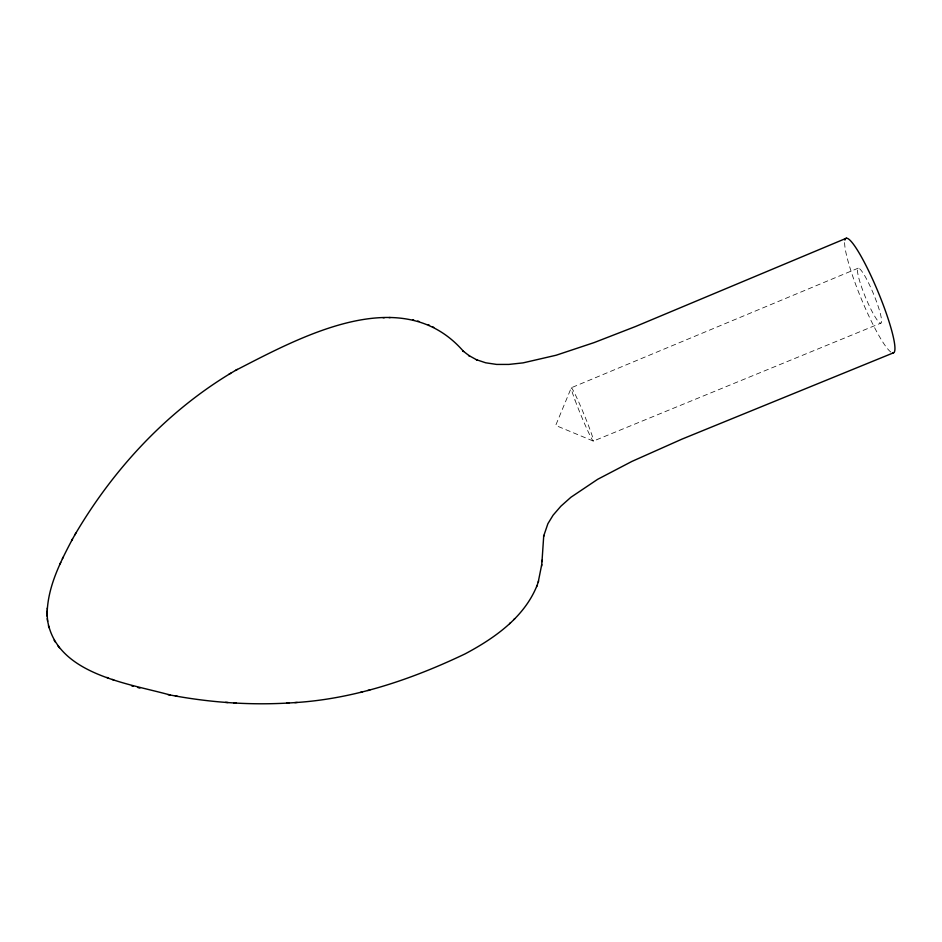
<?xml version="1.0" encoding="UTF-8"?>
<svg xmlns="http://www.w3.org/2000/svg" width="942" height="942" viewBox="0 0 942 942"><rect width="100%" height="100%" fill="white"/><g stroke="black" fill="none" stroke-linecap="round" stroke-linejoin="round"><path stroke-width="0.71" stroke-dasharray="4.71 3.53" d="M858.174 268.176L571.288 387.763L555.686 425.443L593.342 441.091L880.9 323.13A29.732 4.357 67.5 0 0 867.346 280.551A29.732 4.357 67.5 0 0 860.329 283.295A29.732 4.357 67.5 0 0 880.864 323.141M890.826 352.049A61.984 9.079 67.5 0 1 861.765 299.956A61.984 9.079 67.5 0 1 844.703 241.27M574.973 400.02A28.861 1.566 67.5 0 0 593.225 441.068A28.861 1.566 67.5 0 0 578.788 402.175A28.861 1.566 67.5 0 0 574.973 400.02"/><path stroke-width="1.41" d="M47.124 614.16C47.489 587.219 60.217 562.268 72.522 538.989M541.98 561.644L543.758 535.409L543.581 536.316L547.891 523.705L553.119 515.156L560.879 506.195L570.934 497.246L597.64 479.325L631.894 461.427L682.032 439.102L893.546 352.791M47.112 611.853L47.171 610.757M47.241 609.274L47.3 608.073M538.212 582.156L541.732 564.552M541.615 566.107L542.097 560.16M294.858 702.614C354.345 698.917 411.689 679.37 465.124 653.866C494.397 638.276 524.294 617.399 537.034 585.512M536.61 586.736L538.612 580.99M60.017 563.975L60.712 562.456M62.36 558.841L63.102 557.24M74.842 534.879C112.981 469.775 165.91 412.337 230.766 373.22M71.58 540.673L75.831 533.137M509.551 623.639L510.493 622.744M513.837 619.53L514.744 618.682M235.476 370.453C300.298 337.142 402.328 280.692 463.605 351.496L462.663 350.695L469.587 356.029L468.822 355.511L476.852 359.915L476.24 359.644L485.672 362.788L496.634 364.424L508.857 364.424L523.104 362.87L556.11 355.24L594.108 342.594L635.473 326.533L846.458 238.185M228.894 374.327L237.325 369.358M360.386 692.441L362.493 691.923M367.78 690.533L369.865 690.015M175.389 695.985C212.798 702.673 251.019 705.252 288.97 702.979M286.58 703.156L297.26 702.438M383.076 317.713L384.371 317.69M389.011 317.595L390.259 317.572M225.574 702.367L227.976 702.532M233.875 702.909L236.312 703.073M47.536 620.319C56.52 674.39 127.853 683.244 170.055 694.984M167.911 694.584L177.602 696.385M412.572 319.785L413.762 320.092M417.695 321.069L418.837 321.352M131.55 685.764L133.399 686.294M137.944 687.566L139.875 688.107M106.905 677.439L108.471 678.028M112.192 679.418L113.841 680.03M428.292 324.743L429.458 325.32M432.649 326.85L433.767 327.404M57.65 645.553L58.286 646.365M58.687 646.848L59.405 647.766M54.118 640.195L55.166 641.949M48.431 625.653L48.925 627.643M47.1 612.983L47.465 619.695M47.324 618.541L47.653 621.343M47.147 615.279L47.171 616.339M844.892 240.092A61.984 9.079 67.5 0 1 876.931 289.135A61.984 9.079 67.5 0 1 892.557 352.909"/></g></svg>
